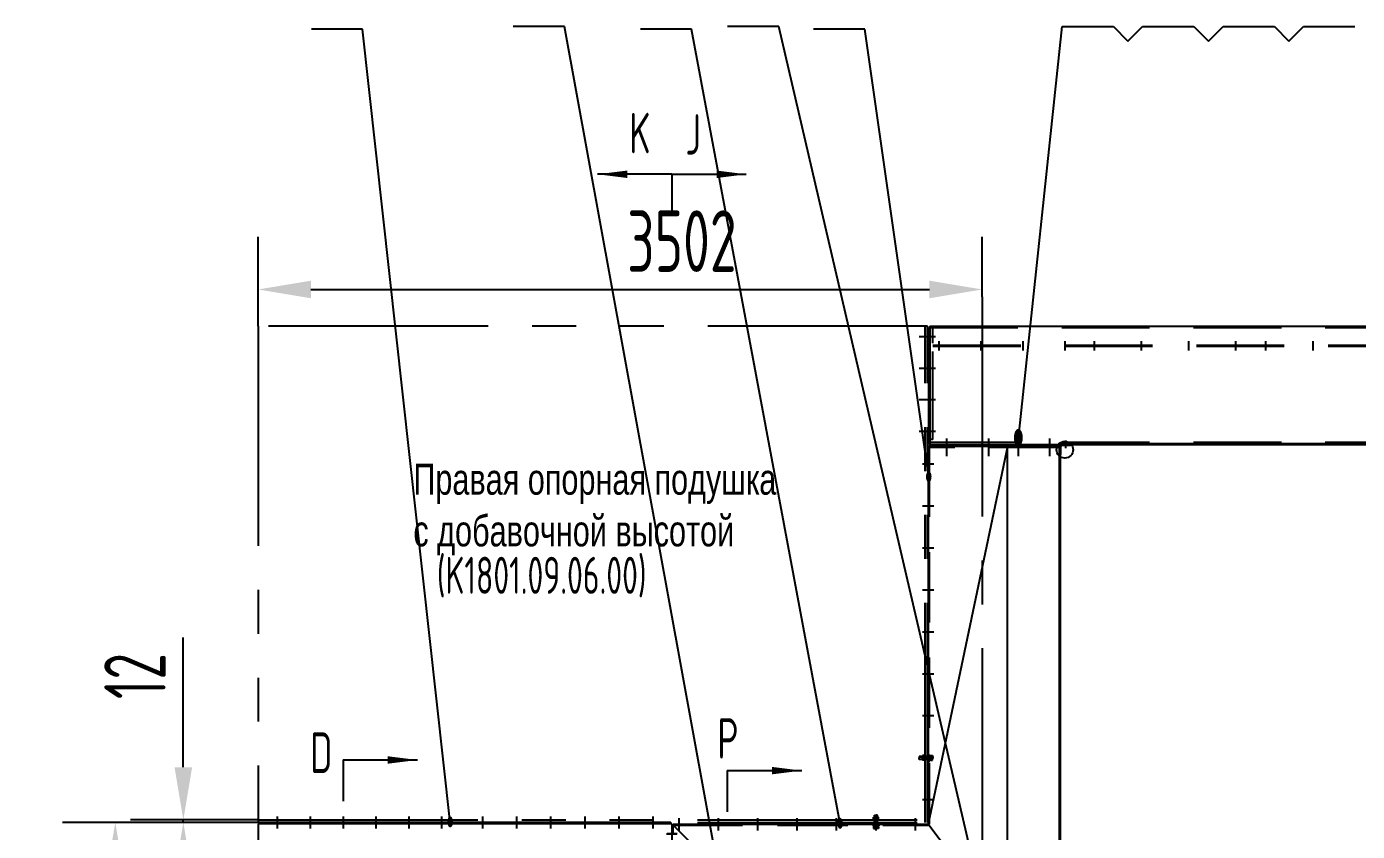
# Model space of a CAD drawing. Header units: millimetres. Extents: x 0 to 35700, y -969 to 25245.
# Drawn here: x 4012 to 10450, y 10500 to 14394 of the extents above; entities that cross this region are included whole.
import ezdxf
from ezdxf.enums import TextEntityAlignment as Align

# ---------------------------------------------------------------- set-up
doc = ezdxf.new("R2010")
doc.units = ezdxf.units.MM
doc.header["$LTSCALE"] = 850
for name, pattern in [('F', [0.75, 0.5, -0.25]), ('G', [2, 1.25, -0.25, 0.25, -0.25]), ('K', [2.5, 1.25, -0.25, 0.25, -0.25, 0.25, -0.25])]:
    doc.linetypes.add(name, pattern=pattern)
for name, color, linetype in [('01', 7, 'Continuous'), ('02', 1, 'Continuous'), ('04', 2, 'F'), ('05', 4, 'G'), ('07', 6, 'K'), ('08', 1, 'Continuous'), ('11', 3, 'Continuous')]:
    doc.layers.add(name, color=color, linetype=linetype)
doc.styles.get("Standard").update_dxf_attribs({"font": 'isocp', "width": 0.707, "bigfont": 'intecad.shx'})
doc.dimstyles.new('INTE', dxfattribs={"dimscale": 85, "dimtxt": 3.5, "dimasz": 3, "dimexe": 3, "dimexo": 0, "dimgap": 1, "dimtad": 1, "dimdec": 0, "dimdsep": 46, "dimtxsty": 'Standard', "dimcen": 0, "dimclrd": 1, "dimclre": 1, "dimclrt": 3, "dimaunit": 1, "dimadec": 0, "dimazin": 0, "dimtfac": 1, "dimtmove": 0, "dimatfit": 0, "dimfxl": 1, "dimarcsym": 0})

# ---------------------------------------------------------------- blocks, each defined once
blk = doc.blocks.new('11')
for p, q in [((12278.1, 20377.6), (12278.1, 18085.6)), ((14274.1, 20384.6), (12283.1, 20384.6)), ((12283.1, 20384.6), (12283.1, 20377.6)), ((14274.1, 20384.6), (14274.1, 20377.6)), ((14278.1, 20377.6), (14278.1, 17120.6)), ((13822.6, 19050.6), (14080.8, 18086.9)), ((13827.2, 19052.6), (14085.6, 18088.2)), ((14278.1, 15793.6), (14278.1, 19050.6)), ((12278.1, 15793.6), (12278.1, 18085.6)), ((13822.6, 17120.6), (14080.8, 18084.3)), ((13827.2, 17118.6), (14085.6, 18083)), ((12283.1, 15786.6), (12283.1, 15793.6)), ((14274.1, 15786.6), (12283.1, 15786.6)), ((14274.1, 15786.6), (14274.1, 15793.6))]:
    blk.add_line(p, q)
for radius in [5, 10]:
    blk.add_arc((14076, 18085.6), radius, 345, 15)
at = {"layer": '01', "color": 7, "linetype": 'Continuous'}
for p, q in [((14278.1, 20377.6), (12278.1, 20377.6)), ((12278.1, 19055.6), (14278.1, 19055.6)), ((13822.6, 19050.6), (12278.1, 19050.6)), ((12400.1, 19050.6), (12400.1, 18085.6)), ((12405.1, 19055.6), (12405.1, 18085.6)), ((12723.7, 19050.6), (12740.6, 19021.3)), ((12737.5, 19050.6), (12751, 19027.3)), ((13818.7, 19050.6), (13805.3, 19027.3)), ((13825.7, 19038.7), (13815.7, 19021.3)), ((13822.6, 19055.6), (13822.6, 19050.6)), ((14273.1, 17120.6), (14273.1, 19052.6)), ((12278.1, 18088.6), (12400.1, 18088.6)), ((12278.1, 18082.6), (12400.1, 18082.6)), ((12400.1, 17120.6), (12400.1, 18085.6)), ((12405.1, 17115.6), (12405.1, 18085.6)), ((12723.7, 17120.6), (12740.6, 17149.9)), ((12737.5, 17120.6), (12751, 17143.9)), ((13818.7, 17120.6), (13805.3, 17143.9)), ((13825.7, 17132.4), (13815.7, 17149.9)), ((13822.6, 17120.6), (12278.1, 17120.6)), ((12278.1, 17115.6), (14278.1, 17115.6)), ((13822.6, 17115.6), (13822.6, 17120.6)), ((14278.1, 15793.6), (12278.1, 15793.6))]:
    blk.add_line(p, q, dxfattribs=at)
at = {"layer": '01'}
for p, q in [((12417.9, 19050.6), (12405.1, 19037.8)), ((12594.6, 19050.6), (12405.1, 18861.1)), ((12601.7, 19043.5), (12412.2, 18854)), ((12594.6, 19050.6), (12601.7, 19043.5)), ((12751, 19027.3), (12740.6, 19021.3)), ((13805.3, 19027.3), (13815.7, 19021.3)), ((13827.2, 19052.6), (14278.1, 19052.6)), ((12405.1, 18861.1), (12412.2, 18854)), ((12405.1, 17310.1), (12412.2, 17317.2)), ((12594.6, 17120.6), (12405.1, 17310.1)), ((12601.7, 17127.6), (12412.2, 17317.2)), ((12417.9, 17120.6), (12405.1, 17133.3)), ((12594.6, 17120.6), (12601.7, 17127.6)), ((12751, 17143.9), (12740.6, 17149.9)), ((13805.3, 17143.9), (13815.7, 17149.9)), ((13827.2, 17118.6), (14278.1, 17118.6))]:
    blk.add_line(p, q, dxfattribs=at)
at = {"layer": '05', "color": 4, "linetype": 'G', "ltscale": 1.333333}
for p, q in [((12370.1, 20413.9), (12370.1, 20355.3)), ((12529.1, 20413.9), (12529.1, 20355.3)), ((12688.1, 20413.9), (12688.1, 20355.3)), ((12847.1, 20413.9), (12847.1, 20355.3)), ((13006.1, 20413.9), (13006.1, 20355.3)), ((13165.1, 20413.9), (13165.1, 20355.3)), ((13362.1, 20413.9), (13362.1, 20355.3)), ((13527.1, 20413.9), (13527.1, 20355.3)), ((13692.1, 20413.9), (13692.1, 20355.3)), ((13857.1, 20413.9), (13857.1, 20355.3)), ((14022.1, 20413.9), (14022.1, 20355.3)), ((14187.1, 20413.9), (14187.1, 20355.3))]:
    blk.add_line(p, q, dxfattribs=at)
at = {"layer": '05', "color": 4, "linetype": 'G'}
for p, q in [((14253.1, 20328.6), (14303.2, 20328.6)), ((14253.1, 20138.1), (14303.2, 20138.1)), ((14253.1, 19947.6), (14303.2, 19947.6)), ((14253.1, 19757.1), (14303.2, 19757.1)), ((14253.1, 19566.6), (14303.2, 19566.6)), ((14253.1, 19376.1), (14303.2, 19376.1)), ((14224.9, 19253.6), (14301.1, 19253.6)), ((14224.9, 19101.6), (14301.1, 19101.6)), ((12720.9, 19031.8), (12750.8, 19049.1)), ((13835.4, 19031.8), (13805.4, 19049.1)), ((14321.7, 18085.6), (12159.2, 18085.6)), ((12720.9, 17139.3), (12750.8, 17122)), ((13835.4, 17139.3), (13805.4, 17122)), ((14224.9, 17069.6), (14301.1, 17069.6)), ((14224.9, 16917.6), (14301.1, 16917.6)), ((14253.1, 16795.1), (14303.2, 16795.1)), ((14253.1, 16604.6), (14303.2, 16604.6)), ((14253.1, 16414.1), (14303.2, 16414.1)), ((14253.1, 16223.6), (14303.2, 16223.6)), ((14253.1, 16033.1), (14303.2, 16033.1)), ((14253.1, 15842.6), (14303.2, 15842.6)), ((12370.1, 15815.9), (12370.1, 15757.3)), ((12535.1, 15815.9), (12535.1, 15757.3)), ((12700.1, 15815.9), (12700.1, 15757.3)), ((12865.1, 15815.9), (12865.1, 15757.3)), ((13030.1, 15815.9), (13030.1, 15757.3)), ((13227.1, 15815.9), (13227.1, 15757.3)), ((13360.1, 15815.9), (13360.1, 15757.3)), ((13525.1, 15815.9), (13525.1, 15757.3)), ((13690.1, 15815.9), (13690.1, 15757.3)), ((13855.1, 15815.9), (13855.1, 15757.3)), ((14020.1, 15815.9), (14020.1, 15757.3)), ((14185.1, 15815.9), (14185.1, 15757.3))]:
    blk.add_line(p, q, dxfattribs=at)
blk = doc.blocks.new('*U244')
at = {"layer": '01'}
for p, q in [((0, 50), (0, 0)), ((0, 50), (2, 50)), ((0, 0), (50, 0)), ((3, 8.5), (3, 49)), ((48.5, 3), (8.5, 3)), ((50, 0), (50, 1.5))]:
    blk.add_line(p, q, dxfattribs=at)
for centre, radius, start, end in [((2, 49), 0.99, 0.26213, 90), ((8.5, 8.5), 5.5, 180, 269.87822), ((48.5, 1.5), 1.52, 0, 90)]:
    blk.add_arc(centre, radius, start, end, dxfattribs=at)
blk = doc.blocks.new('3000')
at = {"ltscale": 0.8}
for p, q in [((7606, 27524.4), (7222, 25697.4)), ((7222, 27524.4), (7222, 25697.4)), ((7860, 27524.4), (7222, 27524.4)), ((7606, 25283.3), (7606, 27524.4)), ((7855, 27524.4), (7855, 24626.4)), ((7860, 27524.4), (7860, 24626.4)), ((5983, 24626.4), (5983, 25692.4)), ((7533.6, 25283.3), (7222, 25697.4)), ((7606, 25167.4), (7611, 25167.4)), ((7860, 24626.4), (7714, 24626.4))]:
    blk.add_line(p, q, dxfattribs=at)
at = {"layer": '01', "color": 7, "linetype": 'Continuous', "ltscale": 0.8}
blk.add_line((7860, 27526.4), (7227, 27526.4), dxfattribs=at)
at = {"layer": '01', "ltscale": 0.8}
for p, q in [((7227, 27524.4), (7227, 27526.4)), ((7860, 27524.4), (7860, 27526.4)), ((5988, 25697.4), (7222, 25697.4)), ((6412, 25274), (5988, 25692.5)), ((6412, 25061.9), (5988, 24627.4)), ((6412, 24626.4), (5983, 24626.4)), ((6412, 24624.4), (5988, 24624.4)), ((7714, 24624.4), (7858.5, 24624.4))]:
    blk.add_line(p, q, dxfattribs=at)
at = {"layer": '04', "color": 2, "linetype": 'F', "ltscale": 0.8}
for p, q in [((7227, 27524.4), (7227, 25697.4)), ((7860, 27520.4), (7227, 27520.4)), ((5983, 25692.4), (7222, 25692.4)), ((5988, 24626.4), (5988, 25697.4)), ((7222, 25692.4), (7222, 25697.4)), ((7227, 25697.4), (7222, 25697.4)), ((6520, 25167.4), (6412, 25274)), ((7611, 25180.4), (7533.6, 25283.3)), ((7606, 25187.1), (7606, 25283.3)), ((7611, 25180.4), (7611, 24626.4)), ((6515, 25167.4), (6412, 25061.9)), ((6515, 24626.4), (6515, 25167.4)), ((6515, 25167.4), (7606, 25167.4)), ((6520, 24626.4), (6520, 25172.4)), ((6520, 25172.4), (7606, 25172.4)), ((7606, 25172.4), (7606, 24626.4)), ((6505, 24630.4), (5988, 24630.4)), ((5988, 24630.4), (5988, 24624.4)), ((6520, 24626.4), (6412, 24626.4)), ((6505, 24624.4), (6412, 24624.4)), ((6505, 24624.4), (6505, 24630.4)), ((7714, 24626.4), (7606, 24626.4)), ((7608.5, 24630.4), (7608.5, 24624.4)), ((7608.5, 24630.4), (7858.5, 24630.4)), ((7608.5, 24624.4), (7714, 24624.4)), ((7858.5, 24630.4), (7858.5, 24624.4))]:
    blk.add_line(p, q, dxfattribs=at)
at = {"layer": '05', "color": 4, "linetype": 'G', "ltscale": 0.8}
for p, q in [((7312, 27478.2), (7312, 27563.3)), ((7515, 27478.2), (7515, 27563.3)), ((7658, 27478.2), (7658, 27563.3)), ((7810, 27478.2), (7810, 27563.3)), ((7248.9, 27439.4), (7194, 27439.4)), ((7248.9, 27236.4), (7194, 27236.4)), ((7248.9, 27033.4), (7194, 27033.4)), ((7248.9, 26830.4), (7194, 26830.4)), ((7248.9, 26627.4), (7194, 26627.4)), ((7248.9, 26424.4), (7194, 26424.4)), ((7248.9, 26221.4), (7194, 26221.4)), ((7248.9, 26018.4), (7194, 26018.4)), ((7248.9, 25815.4), (7194, 25815.4)), ((6047, 24591.8), (6047, 24669.3)), ((6250, 24591.8), (6250, 24669.3)), ((6453, 24591.8), (6453, 24669.3)), ((7670, 24648.6), (7670, 24606.7)), ((7797, 24648.6), (7797, 24606.7))]:
    blk.add_line(p, q, dxfattribs=at)
at = {"layer": '05', "color": 4, "linetype": 'G'}
for p, q in [((6017, 25667.7), (6017, 25727.1)), ((6207.5, 25667.7), (6207.5, 25727.1)), ((6398, 25667.7), (6398, 25727.1)), ((6588.5, 25667.7), (6588.5, 25727.1)), ((6779, 25667.7), (6779, 25727.1)), ((6969.5, 25667.7), (6969.5, 25727.1)), ((7160, 25667.7), (7160, 25727.1)), ((6534.1, 25018.4), (6505.8, 25018.4)), ((7620.1, 25018.4), (7591.8, 25018.4)), ((6534.1, 24764.4), (6505.8, 24764.4)), ((7620.1, 24764.4), (7591.8, 24764.4))]:
    blk.add_line(p, q, dxfattribs=at)
at = {"layer": '05', "ltscale": 0.8}
for p, q in [((6006.9, 25650.6), (5958.9, 25650.6)), ((6007, 25460.1), (5959, 25460.1)), ((6007, 25269.6), (5959, 25269.6)), ((6007, 25079.1), (5959, 25079.1)), ((6007, 24888.6), (5959, 24888.6)), ((6007, 24698.1), (5959, 24698.1))]:
    blk.add_line(p, q, dxfattribs=at)
at = {"layer": '05'}
for p, q in [((6657, 25149.2), (6657, 25195.6)), ((6860, 25149.2), (6860, 25195.6)), ((7063, 25149.2), (7063, 25195.6)), ((7266, 25149.2), (7266, 25195.6)), ((7469, 25149.2), (7469, 25195.6))]:
    blk.add_line(p, q, dxfattribs=at)
blk = doc.blocks.new('*D261')
at = {"layer": '08', "color": 1, "lineweight": -2}
for p, q in [((5132.3, 10543.9), (4185.8, 10543.9)), ((4440.8, 10288.9), (4440.8, 6200.9)), ((5132.3, 5945.9), (4185.8, 5945.9))]:
    blk.add_line(p, q, dxfattribs=at)
at = {"layer": '08', "color": 1}
for points in [[(4398.3, 10288.9), (4483.3, 10288.9), (4440.8, 10543.9)], [(4398.3, 6200.9), (4483.3, 6200.9), (4440.8, 5945.9)]]:
    blk.add_solid(points, dxfattribs=at)
at = {"layer": 'Defpoints', "color": 0}
for p in [(5132.3, 10543.9), (4440.8, 5945.9), (5132.3, 5945.9)]:
    blk.add_point(p, dxfattribs=at)
at = {"layer": '08', "color": 3, "insert": (4207.1, 8244.9), "char_height": 297.5, "attachment_point": 5, "rotation": 90}
blk.add_mtext('4598', dxfattribs=at)
blk = doc.blocks.new('*D262')
at = {"layer": '08', "color": 1, "lineweight": -2}
for p, q in [((4770, 10810.9), (4770, 11437.8)), ((5132.3, 10555.9), (4515, 10555.9)), ((5132.3, 10543.9), (4515, 10543.9)), ((4770, 10543.9), (4770, 10555.9)), ((4770, 10288.9), (4770, 10033.9))]:
    blk.add_line(p, q, dxfattribs=at)
at = {"layer": '08', "color": 1}
for points in [[(4727.5, 10810.9), (4812.5, 10810.9), (4770, 10555.9)], [(4727.5, 10288.9), (4812.5, 10288.9), (4770, 10543.9)]]:
    blk.add_solid(points, dxfattribs=at)
at = {"layer": 'Defpoints', "color": 0}
for p in [(4770, 10555.9), (5132.3, 10555.9), (5132.3, 10543.9)]:
    blk.add_point(p, dxfattribs=at)
at = {"layer": '08', "color": 3, "insert": (4536.3, 11251.8), "char_height": 297.5, "attachment_point": 5, "rotation": 90}
blk.add_mtext('12', dxfattribs=at)
blk = doc.blocks.new('*D267')
at = {"layer": '08', "color": 1, "lineweight": -2}
for p, q in [((5132.3, 12943.9), (5132.3, 13377.1)), ((8634.3, 13086.2), (8634.3, 13377.1)), ((5387.3, 13122.1), (8379.3, 13122.1))]:
    blk.add_line(p, q, dxfattribs=at)
at = {"layer": '08', "color": 1}
for points in [[(5387.3, 13164.6), (5387.3, 13079.6), (5132.3, 13122.1)], [(8379.3, 13164.6), (8379.3, 13079.6), (8634.3, 13122.1)]]:
    blk.add_solid(points, dxfattribs=at)
at = {"layer": 'Defpoints', "color": 0}
for p in [(8634.3, 13122.1), (8634.3, 13086.2), (5132.3, 12943.9)]:
    blk.add_point(p, dxfattribs=at)
at = {"layer": '08', "color": 3, "insert": (7181.8, 13355.9), "char_height": 297.5, "attachment_point": 5}
blk.add_mtext('3502', dxfattribs=at)

msp = doc.modelspace()

# ---------------------------------------------------------------- linework, layer by layer
for p, q in [((8382.3, 12943.9), (14092.3, 12943.9)), ((8376.3, 12371.9), (14092.3, 12371.9)), ((9009.8, 12376.9), (11197.8, 12376.9))]:
    msp.add_line(p, q)
at = {"layer": '01'}
for p, q in [((7133.8, 13679.4), (7133.8, 13479.4)), ((7133.8, 13679.4), (7133.8, 13479.4)), ((8382.3, 12938.9), (8376.3, 12938.9)), ((8376.3, 12396.9), (8376.3, 12371.9)), ((8376.3, 12396.9), (8382.3, 12396.9)), ((5542.8, 10845.9), (5542.8, 10645.9)), ((7401.8, 10794.4), (7401.8, 10594.4))]:
    msp.add_line(p, q, dxfattribs=at)
at = {"layer": '01', "color": 7, "linetype": 'Continuous'}
for p, q in [((8382.3, 12943.9), (8382.3, 12396.9)), ((8376.3, 12396.9), (8376.3, 12938.9)), ((8382.3, 12396.9), (8382.3, 12371.9)), ((9009.8, 12376.9), (9009.8, 12371.9))]:
    msp.add_line(p, q, dxfattribs=at)
at = {"layer": '02'}
for p, q in [((5637.4, 14380.9), (5389.4, 14380.9)), ((6061.2, 10543.9), (5637.4, 14380.9)), ((6614, 14393.8), (6366, 14393.8)), ((7526.8, 9385.1), (6614, 14393.8)), ((7229.1, 14380.9), (6981.1, 14380.9)), ((7947.3, 10536.9), (7229.1, 14380.9)), ((7651.4, 14393.8), (7403.4, 14393.8)), ((8915.5, 8953.5), (7651.4, 14393.8)), ((8067.5, 14380.9), (7819.5, 14380.9)), ((8376.3, 12213.5), (8067.5, 14380.9)), ((8809.8, 12400.7), (9021.6, 14393.8)), ((9021.6, 14393.8), (9269.6, 14393.8)), ((9269.6, 14393.8), (9340.3, 14323)), ((9340.3, 14323), (9411, 14393.8)), ((9411, 14393.8), (9659, 14393.8)), ((9659, 14393.8), (9729.7, 14323)), ((9729.7, 14323), (9800.4, 14393.8)), ((9800.4, 14393.8), (10048.4, 14393.8)), ((10048.4, 14393.8), (10119.1, 14323)), ((10119.1, 14323), (10189.8, 14393.8)), ((10189.8, 14393.8), (10437.8, 14393.8)), ((7133.8, 13679.4), (6773.8, 13679.4)), ((7133.8, 13679.4), (7493.8, 13679.4)), ((5542.8, 10845.9), (5902.8, 10845.9)), ((7401.8, 10794.4), (7761.8, 10794.4))]:
    msp.add_line(p, q, dxfattribs=at)
for points in [[(6773.8, 13679.4, 0, 36, 0), (6917.8, 13679.4, 0, 0, 0)], [(7493.8, 13679.4, 0, 36, 0), (7349.8, 13679.4, 0, 0, 0)], [(5902.8, 10845.9, 0, 36, 0), (5758.8, 10845.9, 0, 0, 0)], [(7761.8, 10794.4, 0, 36, 0), (7617.8, 10794.4, 0, 0, 0)]]:
    msp.add_lwpolyline(points, format="xyseb", dxfattribs=at)
at = {"layer": '02', "color": 1, "linetype": 'Continuous'}
msp.add_circle((9034.8, 12346.9), 40.2, dxfattribs=at)
at = {"layer": '04', "color": 2, "linetype": 'F'}
for p, q in [((8382.3, 12938.9), (14085.3, 12938.9)), ((8396.3, 12396.9), (8396.3, 12938.9)), ((8396.3, 12862.9), (8396.3, 12938.9)), ((8396.3, 12852.9), (14065.3, 12852.9)), ((8396.3, 12847.9), (14065.3, 12847.9)), ((8396.3, 12396.9), (8382.3, 12396.9)), ((8382.3, 12383.9), (11195.8, 12383.9)), ((8329.9, 10862.9), (8329.9, 10855.9)), ((8352.5, 10862.9), (8329.9, 10862.9)), ((8329.9, 10861.5), (8345.5, 10861.5)), ((8329.9, 10848.9), (8329.9, 10855.9)), ((8329.9, 10850.3), (8345.5, 10850.3)), ((8352.5, 10848.9), (8329.9, 10848.9)), ((8345.5, 10867.5), (8345.5, 10855.9)), ((8358.3, 10867.5), (8345.5, 10867.5)), ((8358.3, 10862.9), (8345.5, 10862.9)), ((8345.5, 10844.2), (8345.5, 10855.9)), ((8358.3, 10848.9), (8345.5, 10848.9)), ((8358.3, 10844.2), (8345.5, 10844.2)), ((8370.3, 10862.9), (8358.1, 10862.9)), ((8370.3, 10848.9), (8358.1, 10848.9)), ((8358.3, 10855.9), (8358.3, 10867.5)), ((8358.3, 10861.5), (8370.3, 10861.5)), ((8358.3, 10855.9), (8358.3, 10844.2)), ((8358.3, 10850.3), (8370.3, 10850.3)), ((8383.8, 10855.9), (8370.3, 10855.9)), ((8378.8, 10869.9), (8381.3, 10869.9)), ((8378.8, 10855.9), (8378.8, 10869.9)), ((8378.8, 10855.9), (8378.8, 10841.9)), ((8378.8, 10841.9), (8381.3, 10841.9)), ((8381.3, 10869.9), (8381.3, 10855.9)), ((8381.3, 10866.6), (8381.3, 10855.9)), ((8384.9, 10866.6), (8381.3, 10866.6)), ((8381.3, 10855.9), (8384.9, 10857.9)), ((8381.3, 10841.9), (8381.3, 10855.9)), ((8381.3, 10845.2), (8381.3, 10855.9)), ((8384.9, 10855.9), (8381.3, 10853.8)), ((8384.9, 10845.2), (8381.3, 10845.2)), ((8384.9, 10855.9), (8384.9, 10867.5)), ((8384.9, 10867.5), (8393.7, 10867.5)), ((8384.9, 10855.9), (8384.9, 10866.6)), ((8393.7, 10862.9), (8384.9, 10862.9)), ((8384.9, 10855.9), (8384.9, 10844.2)), ((8384.9, 10855.9), (8384.9, 10845.2)), ((8393.7, 10848.9), (8384.9, 10848.9)), ((8384.9, 10844.2), (8393.7, 10844.2)), ((8393.7, 10867.5), (8393.7, 10855.9)), ((8393.7, 10844.2), (8393.7, 10855.9)), ((8109.6, 10555.9), (8109.6, 10568.7)), ((8109.6, 10568.7), (8121.3, 10568.7)), ((8114.3, 10561.7), (8114.3, 10578.8)), ((8114.3, 10578.8), (8121.3, 10578.8)), ((8114.3, 10555.9), (8114.3, 10568.7)), ((8115.7, 10578.8), (8115.7, 10568.7)), ((8128.3, 10578.8), (8121.3, 10578.8)), ((8133, 10568.7), (8121.3, 10568.7)), ((8126.9, 10578.8), (8126.9, 10568.7)), ((8128.3, 10561.7), (8128.3, 10578.8)), ((8128.3, 10555.9), (8128.3, 10568.7)), ((8133, 10555.9), (8133, 10568.7)), ((8121.3, 10529.9), (8107.3, 10529.9)), ((8107.3, 10529.9), (8107.3, 10527.4)), ((8107.3, 10527.4), (8121.3, 10527.4)), ((8121.3, 10555.9), (8109.6, 10555.9)), ((8109.6, 10523.8), (8109.6, 10515)), ((8121.3, 10523.8), (8109.6, 10523.8)), ((8109.6, 10515), (8121.3, 10515)), ((8110.6, 10523.8), (8110.6, 10527.4)), ((8110.6, 10527.4), (8121.3, 10527.4)), ((8121.3, 10523.8), (8110.6, 10523.8)), ((8114.3, 10544.1), (8114.3, 10556.1)), ((8114.3, 10515), (8114.3, 10523.8)), ((8115.7, 10556.1), (8115.7, 10544.1)), ((8121.3, 10523.8), (8119.2, 10527.4)), ((8121.3, 10555.9), (8133, 10555.9)), ((8121.3, 10524.9), (8121.3, 10538.4)), ((8121.3, 10529.9), (8135.3, 10529.9)), ((8121.3, 10527.4), (8123.4, 10523.8)), ((8135.3, 10527.4), (8121.3, 10527.4)), ((8132, 10527.4), (8121.3, 10527.4)), ((8121.3, 10523.8), (8133, 10523.8)), ((8121.3, 10523.8), (8132, 10523.8)), ((8133, 10515), (8121.3, 10515)), ((8126.9, 10556.1), (8126.9, 10544.1)), ((8128.3, 10544.1), (8128.3, 10556.1)), ((8128.3, 10515), (8128.3, 10523.8)), ((8132, 10523.8), (8132, 10527.4)), ((8133, 10523.8), (8133, 10515)), ((8135.3, 10529.9), (8135.3, 10527.4))]:
    msp.add_line(p, q, dxfattribs=at)
at = {"layer": '05', "color": 4, "linetype": 'G'}
for p, q in [((8634.3, 13086.2), (8634.3, 3486.4)), ((8408.6, 12892.9), (8330.3, 12892.9)), ((8425.3, 12872.7), (8425.3, 12827.1)), ((8628.3, 12872.7), (8628.3, 12827.1)), ((8831.3, 12872.7), (8831.3, 12827.1)), ((9034.3, 12872.7), (9034.3, 12827.1)), ((9176.3, 12872.7), (9176.3, 12827.1)), ((9404.3, 12872.7), (9404.3, 12827.1)), ((9632.3, 12872.7), (9632.3, 12827.1)), ((9860.3, 12872.7), (9860.3, 12827.1)), ((10006.3, 12872.7), (10006.3, 12827.1)), ((10234.3, 12872.7), (10234.3, 12827.1)), ((8408.6, 12740.5), (8330.3, 12740.5)), ((8408.6, 12588.1), (8330.3, 12588.1)), ((8408.6, 12435.7), (8330.3, 12435.7)), ((8462.3, 12394.4), (8462.3, 12356.6)), ((8665.3, 12394.4), (8665.3, 12356.6)), ((8808.3, 12394.4), (8808.3, 12356.6)), ((8961.3, 12394.4), (8961.3, 12356.6)), ((9039.8, 12354.9), (9039.8, 12391.5))]:
    msp.add_line(p, q, dxfattribs=at)
at = {"layer": '07', "color": 6, "linetype": 'K'}
for p, q in [((5132.3, 12943.9), (5132.3, 10543.9)), ((8370.3, 12943.9), (5132.3, 12943.9)), ((8358.3, 10543.9), (8358.3, 12943.9)), ((8370.3, 10543.9), (8370.3, 12943.9)), ((5132.3, 10555.9), (8358.3, 10555.9)), ((5132.3, 10543.9), (8370.3, 10543.9))]:
    msp.add_line(p, q, dxfattribs=at)

# ---------------------------------------------------------------- block references
at = {"layer": '01'}
for name, p in [('3000', (1151.8, -15162.6)), ('11', (-7145.3, -9840.7))]:
    msp.add_blockref(name, p, dxfattribs=at)
at = {"layer": '01', "rotation": 270}
msp.add_blockref('*U244', (9011.8, 12371.9), dxfattribs=at)

# ---------------------------------------------------------------- texts
at = {"layer": '02', "width": 0.605172}
for height, p, p2 in [(80, (8785.8, 12360.7), (8833.8, 12360.7)), (50, (8361.3, 12188.5), (8391.3, 12188.5)), (50, (6046.2, 10518.9), (6076.2, 10518.9)), (50, (7932.3, 10511.9), (7962.3, 10511.9))]:
    msp.add_text('●', height=height, dxfattribs=at).set_placement(p, p2, align=Align.FIT)
at = {"layer": '04', "insert": (5882.9, 12279.4), "char_height": 150, "attachment_point": 1}
msp.add_mtext('{\\fArial|b0|i0|c204|p34;\\C3;Правая опорная подушка\\Pс добавочной высотой}', dxfattribs=at)
at = {"layer": '11', "width": 0.707}
for s, p in [('K', (6927.5, 13722)), ('J', (7199.3, 13715.8)), ('P', (7353.6, 10793.3)), ('D', (5384, 10724.4))]:
    msp.add_text(s, height=196, dxfattribs=at).set_placement(p, align=Align.BOTTOM_LEFT)
at = {"layer": '11', "width": 0.632116}
msp.add_text('(K1801.09.06.00)', height=179.2, dxfattribs=at).set_placement((5996.3, 11649.7), (7011, 11649.7), align=Align.FIT)

# ---------------------------------------------------------------- dimensions: what is measured, and where the dimension line sits
at = {"layer": '08'}
dim = msp.add_linear_dim(base=(8634.3, 13122.1), p1=(5132.3, 12943.9), p2=(8634.3, 13086.2), dimstyle='INTE', dxfattribs=at)
dim.commit()
dim.dimension.update_dxf_attribs({"geometry": '*D267', "text_midpoint": (7181.8, 13122.1), "dimtype": 160})
for base, p2, picture, middle in [((4770, 10555.9), (5132.3, 10555.9), '*D262', (4536.3, 11251.8)), ((4440.8, 5945.9), (5132.3, 5945.9), '*D261', (4207.1, 8244.9))]:
    dim = msp.add_linear_dim(base=base, p1=(5132.3, 10543.9), p2=p2, angle=90, dimstyle='INTE', dxfattribs=at)
    dim.commit()
    dim.dimension.update_dxf_attribs({"geometry": picture, "text_midpoint": middle})

doc.saveas('drawing.dxf')
